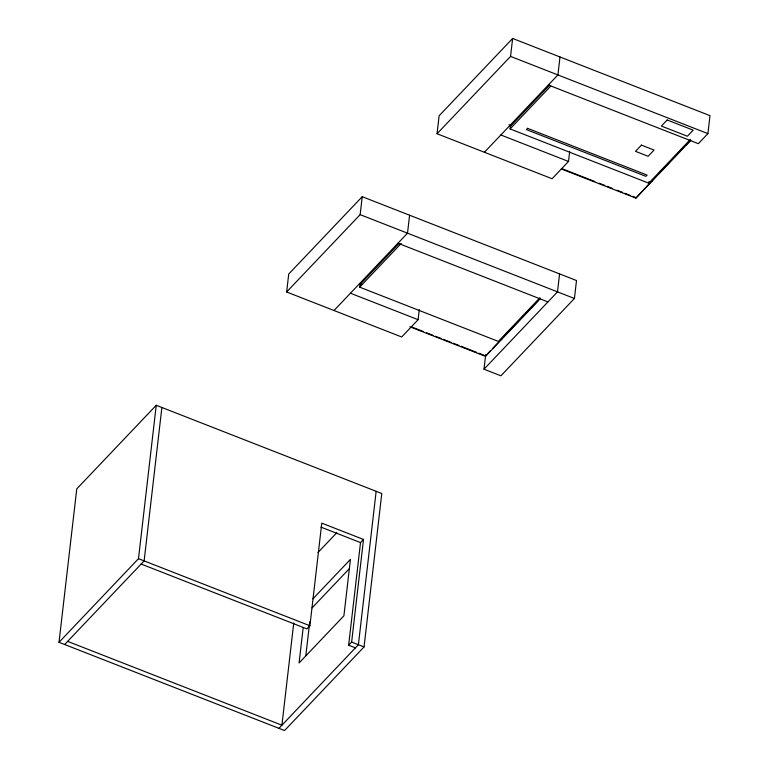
<?xml version="1.0" encoding="UTF-8"?>
<svg xmlns="http://www.w3.org/2000/svg" width="769" height="769" viewBox="0 0 769 769"><rect width="100%" height="100%" fill="white"/><g stroke="black" fill="none" stroke-linecap="round" stroke-linejoin="round"><path stroke-width="1.15" d="M59.011 642.307L76.765 488.892L156.242 405.273L381.789 493.515L364.045 646.931L284.559 730.55L59.011 642.307L138.487 558.688L156.242 405.273M161.884 407.483L144.13 560.899L64.654 644.518M419.278 309.59L418.115 319.693L401.678 336.985L286.645 291.98L288.731 274.024L362.228 196.691L576.5 280.522L574.424 298.478L500.917 375.81L484.009 369.187L485.691 354.596M293.748 622.919L281.915 725.196L67.643 641.375M303.169 627.696L299.083 662.974L343.906 615.815L350.433 559.38L312.945 598.811M305.812 655.774L309.753 621.669M141.14 564.042L306.918 628.898L309.907 625.755L321.778 523.131L363.506 539.454L351.635 642.077L348.645 645.22L355.413 647.863M286.645 291.98L360.152 214.647L362.228 196.691M539.915 297.728L498.379 341.417L359.671 287.154L359.969 284.588L399.053 243.465M348.645 645.22L360.517 542.597L363.506 539.454M376.156 491.304L358.402 644.72L278.926 728.349M409.598 215.224L407.512 233.18L334.015 310.513M569.685 151.349L568.512 161.452L552.084 178.744L437.052 133.739L439.128 115.783L512.635 38.45L709.989 115.658L707.913 133.614L698.348 143.678L548.355 84.994M437.052 133.739L510.549 56.406L512.635 38.45M690.312 139.487L648.786 183.176L510.068 128.913L510.366 126.347L549.46 85.224M501.926 339.071L501.984 338.562M559.995 56.983L557.919 74.939L484.412 152.272M559.582 273.899L557.506 291.855L484.009 369.187M561.351 168.959L635.896 198.123L655.659 176.87M648.786 183.176L648.978 181.474M652.323 180.83L652.381 180.321M359.671 287.154L401.197 243.456M510.068 128.913L550.787 86.07M485.547 355.855L490.478 350.664M492.948 348.069L524.102 315.29M525.736 313.569L538.021 300.641M658.937 173.429L669.588 162.221M672.865 158.779L682.689 148.436M685.967 144.985L690.062 140.679M540.424 298.574L485.489 356.364L409.839 326.767M635.896 198.123L690.822 140.333M317.982 552.517L336.822 532.686M312.07 607.875L349.549 568.445M510.549 56.406L707.913 133.614M508.991 124.761L511.212 125.626M500.85 134.979L568.512 161.452M562.524 168.882L594.793 181.503M599.234 183.243L604.799 185.425M607.029 186.29L612.585 188.472M617.036 190.212L622.602 192.385M624.822 193.259L630.388 195.432M632.618 196.306L635.953 197.614M360.152 214.647L574.424 298.478M397.958 243.235L547.951 301.919M359.7 283.434L361.911 284.299M350.443 293.22L418.115 319.693M412.126 327.123L423.248 331.477M426.584 332.785L433.264 335.39M435.485 336.264L441.05 338.437M443.271 339.312L451.057 342.359M453.287 343.234L458.853 345.406M461.073 346.271L476.645 352.365M478.876 353.24L484.432 355.413M320.99 527.14L360.517 542.597M138.487 558.688L309.907 625.755M351.635 642.077L364.045 646.931M527.572 128.327L526.371 129.586L645.922 176.351L647.114 175.092L527.572 128.327M641.433 145.11L635.502 151.349L648.132 156.29L654.063 150.051L641.433 145.11M667.184 119.993L661.398 126.068L687.39 136.238L693.167 130.153L667.184 119.993"/></g></svg>
